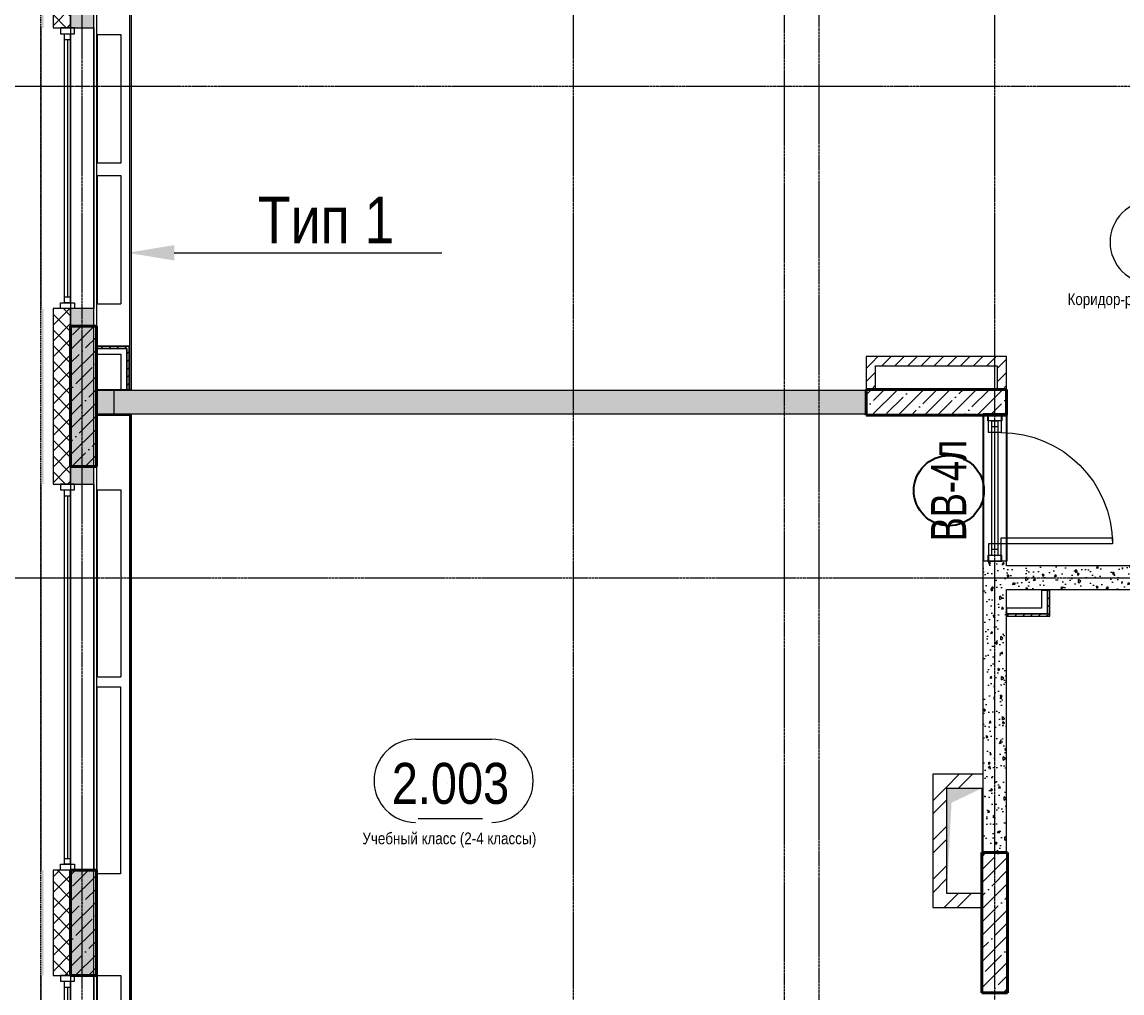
# Model space of a CAD drawing. Header units: millimetres. Extents: x -65509 to 912790, y 446 to 713294.
# Drawn here: x 141680 to 151083, y 145025 to 153325 of the extents above; entities that cross this region are included whole.
import ezdxf
from ezdxf import colors
from ezdxf.entities.mleader import LeaderData, LeaderLine
from ezdxf.enums import TextEntityAlignment as Align
from ezdxf.math import Vec2, Vec3

# ---------------------------------------------------------------- set-up
doc = ezdxf.new("R2010")
doc.units = ezdxf.units.MM
for name, pattern in [('CENTER2', [28.575, 19.05, -3.175, 3.175, -3.175]), ('DASHED', [19.05, 12.7, -6.35]), ('HIDDEN2', [4.7625, 3.175, -1.5875])]:
    doc.linetypes.add(name, pattern=pattern)
doc.layers.get('Defpoints').update_dxf_attribs({"color": 250})
for name, color, linetype, lineweight in [('A-Wall_Материал_Газоблок_Контур', 250, 'Continuous', 0), ('АР_Area', 250, 'Continuous', 5), ('АР_Витраж', 250, 'Continuous', 13), ('АР_Витраж марка', 250, 'Continuous', 9), ('АР_Двери_витраж', 250, 'Continuous', 9), ('АР_Колонны', 250, 'Continuous', 30), ('АР_Окна', 250, 'Continuous', 5), ('АР_Стены ГКЛ', 250, 'Continuous', 15), ('АР_Стены ЖБ', 250, 'Continuous', 35), ('АР_Стены кирпич', 250, 'Continuous', 20), ('АР_Стены ПЕНОблок', 250, 'Continuous', 20), ('АР_Утеплитель', 250, 'Continuous', 0), ('АР_Штриховка', 250, 'Continuous', 0), ('КМ_Фахверки', 250, 'Continuous', 25), ('ОВ_Отопление', 250, 'Continuous', 5), ('ОВ_Шахты', 250, 'Continuous', 5), ('Размеры зашивки ГКЛ', 250, 'Continuous', 0), ('РД_Оси_100', 250, 'Continuous', 0), ('РД_проем_инж перемыч_фахверк', 250, 'Continuous', 18)]:
    doc.layers.add(name, color=color, linetype=linetype, lineweight=lineweight)
doc.layers.add('АР_Делит', color=250, linetype='Continuous', lineweight=0, plot=False)
doc.layers.add('РД_Проем', color=250, linetype='Continuous', lineweight=0, plot=False)
doc.layers.add('АР_Отопительные приборы', color=1, linetype='HIDDEN2', lineweight=0, true_color=0xff0000)
doc.layers.add('Зашивка радиаторов тип 1 (фанера и МДФ)', color=7, linetype='Continuous', lineweight=0, true_color=0x000085)
doc.layers.add('РД_Витраж_вн', color=250, linetype='Continuous')
doc.styles.add('Arial_09', font='ARIALN.TTF', dxfattribs={"width": 0.9})
doc.styles.add('style1', font='ARIALN.TTF')
pattern_1 = [(45, (142195.16, 127275.07), (-112.2532, 112.2532), []), (45, (142307.41, 127275.07), (-112.2532, 112.2532), [198.4375, -39.6875, 0, -39.6875])]
pattern_2 = [(45, (142195.16, 127275.07), (-112.2532, 112.2532), []), (45, (142307.41, 127275.07), (-112.2532, 112.2532), [198.4375, -39.6875, 0, -39.6875])]
pattern_3 = [(45, (142195.16, 127275.07), (-56.1266, 56.1266), [])]
pattern_4 = [(45, (142195.157, 127275.073), (-33.67596, 33.67596), [])]

# ---------------------------------------------------------------- blocks, each defined once
blk = doc.blocks.new('СОШ_2200_АР_ОСИ_М100_28.05.24')
at = {"layer": 'АР_Делит', "color": 5, "linetype": 'DASHED'}
blk.add_lwpolyline([(114955, 135155), (114955, -355), (93595.036, -355), (93595.036, 13855), (94145, 13855), (94145, 68320), (66055, 68320), (66055, 13857.73), (83455, 13857.73), (83455, -355), (45245, -355), (45245, 13145), (44695, 13145), (44695, 26755), (45245, 26755), (45245, 68320), (20455, 68320), (20455, 26755), (27955, 26755), (27955, 13145), (-355, 13145), (-355, 100855), (37145, 100855), (37145, 129155)], dxfattribs=at)
at = {"layer": 'РД_Оси_100', "linetype": 'CENTER2'}
for p, q in [((0, -6155), (0, 139938.679)), ((4200, -6155), (4200, 139938.679)), ((-5954.958, 21300), (29555, 21300))]:
    blk.add_line(p, q, dxfattribs=at)
for points in [[(5849.555, 139938.679), (6000, 139538.679), (6000, -6194.559)], [(6300, -6195.83), (6300, 139538.679), (6450, 139938.679)], [(7800, -6155), (7800, 139938.679)], [(29555, 25500), (-5954.958, 25500)]]:
    blk.add_lwpolyline(points, dxfattribs=at)
blk = doc.blocks.new('otv')
at = {"linetype": 'Continuous'}
blk.add_lwpolyline([(0, -1), (0, 0), (1, 0), (1, -1)], close=True, dxfattribs=at)
blk.add_solid([(0, -1), (0, 0), (0.135, -0.137), (1, 0)], dxfattribs=at)
blk = doc.blocks.new('otv_в_стене')
at = {"linetype": 'Continuous'}
blk.add_lwpolyline([(0, -1), (0, 0), (1, 0), (1, -1)], close=True, dxfattribs=at)
blk.add_solid([(0, -1), (0, 0), (0.5, -0.5), (1, 0)], dxfattribs=at)
blk = doc.blocks.new('MOK-МаркаПом_овал_ареал')
for p, q in [((-2.986, 3.764), (3.522, 3.764)), ((-2.75, -3), (2.75, -3))]:
    blk.add_line(p, q)
for centre, radius, start, end in [((-2.986, 0.215), 3.55, 90, 270), ((3.522, 0.215), 3.55, 270, 90), ((-7.411, 0), 7.161, 0, 0.00095)]:
    blk.add_arc(centre, radius, start, end)
at = {"color": 0, "style": 'style1'}
blk.add_attdef('АР-ПОМЕЩЕНИЕ:НОМЕР', text='', height=3, dxfattribs=at).set_placement((0.261, 0), align=Align.MIDDLE)
blk = doc.blocks.new('МаркаВитража1')
at = {"layer": 'Defpoints'}
blk.add_circle((0, 0), 3, dxfattribs=at)
at = {"color": 0, "linetype": 'ByBlock', "lineweight": -2, "style": 'Arial_09', "width": 0.9}
blk.add_attdef('АР-ОКНО:НАИМЕНОВАНИЕ', text='', height=3, dxfattribs=at).set_placement((0, 0), align=Align.MIDDLE)

msp = doc.modelspace()

# ---------------------------------------------------------------- hatches: boundary and pattern name
at = {"layer": 'АР_Стены ГКЛ', "linetype": 'Continuous', "lineweight": 0}
h = msp.add_hatch(dxfattribs=at)
h.set_pattern_fill('ANSI31', color=256, scale=15, style=0)
h.set_pattern_definition([(45, (142195.157, 127275.073), (-33.67596, 33.67596), [])])
h.paths.add_polyline_path([(142315.157, 150555.073), (142315.157, 150535.073), (142575.157, 150535.073), (142595.157, 150555.073)], flags=0)
h = msp.add_hatch(dxfattribs=at)
h.set_pattern_fill('ANSI31', color=256, scale=15, angle=-360, style=0)
h.set_pattern_definition([(45, (142195.157, 127275.073), (-33.67596, 33.67596), [])])
h.paths.add_polyline_path([(142595.157, 150555.073), (142575.157, 150535.073), (142575.157, 150185.073), (142595.157, 150185.073)], flags=0)
h = msp.add_hatch(dxfattribs=at)
h.set_pattern_fill('ANSI31', color=256, scale=15, angle=-360, style=0)
h.set_pattern_definition(pattern_4)
h.paths.add_polyline_path([(150465.157, 148465.073), (150445.157, 148465.073), (150445.157, 148265.073), (150465.157, 148245.073)], flags=0)
h = msp.add_hatch(dxfattribs=at)
h.set_pattern_fill('ANSI31', color=256, scale=15, style=0)
h.set_pattern_definition(pattern_4)
h.paths.add_polyline_path([(150465.157, 148245.073), (150445.157, 148265.073), (150095.157, 148265.073), (150095.157, 148245.073)], flags=0)
at = {"layer": 'АР_Штриховка', "linetype": 'Continuous', "lineweight": 0}
h = msp.add_hatch(dxfattribs=at)
h.set_pattern_fill('_U', color=256, style=0, pattern_type=0)
h.set_pattern_definition([(360, (142195.1574, 127275.0729), (-8e-17, 1), [])])
h.paths.add_polyline_path([(141840.157, 143075.073), (141865.157, 143075.073), (141865.157, 143975.073), (141840.157, 143975.073)], flags=0)
h.paths.add_polyline_path([(141840.157, 145175.073), (141865.157, 145175.073), (141865.157, 146075.073), (141840.157, 146075.073)], flags=0)
h.paths.add_polyline_path([(141840.157, 149375.073), (141865.157, 149375.073), (141865.157, 150875.073), (141840.157, 150875.073)], flags=0)
h.paths.add_polyline_path([(141840.157, 153275.073), (141865.157, 153275.073), (141865.157, 154775.073), (141840.157, 154775.073)], flags=0)
h.paths.add_polyline_path([(141840.157, 155975.073), (141865.157, 155975.073), (141865.157, 156875.073), (141840.157, 156875.073)], flags=0)
h.paths.add_polyline_path([(141840.157, 158075.073), (141865.157, 158075.073), (141865.157, 158975.073), (141840.157, 158975.073)], flags=0)
h.paths.add_polyline_path([(141840.157, 162275.073), (141865.157, 162275.073), (141865.157, 164075.073), (141840.157, 164075.073)], flags=0)
h.paths.add_polyline_path([(141840.157, 165275.073), (141865.157, 165275.073), (141865.157, 166175.073), (141840.157, 166175.073)], flags=0)
h.paths.add_polyline_path([(141840.157, 167375.073), (141865.157, 167375.073), (141865.157, 168275.073), (141840.157, 168275.073)], flags=0)
h.paths.add_polyline_path([(141840.157, 171575.073), (141865.157, 171575.073), (141865.157, 173375.073), (141840.157, 173375.073)], flags=0)
h.paths.add_polyline_path([(141840.157, 174575.073), (141865.157, 174575.073), (141865.157, 175475.073), (141840.157, 175475.073)], flags=0)
h.paths.add_polyline_path([(141840.157, 176675.073), (141865.157, 176675.073), (141865.157, 177575.073), (141840.157, 177575.073)], flags=0)
h.paths.add_polyline_path([(141840.157, 180875.073), (141865.157, 180875.073), (141865.157, 182675.073), (141840.157, 182675.073)], flags=0)
h.paths.add_polyline_path([(141840.157, 183875.073), (141865.157, 183875.073), (141865.157, 184775.073), (141840.157, 184775.073)], flags=0)
h.paths.add_polyline_path([(141840.157, 185975.073), (141865.157, 185975.073), (141865.157, 186875.073), (141840.157, 186875.073)], flags=0)
h.paths.add_polyline_path([(141840.157, 190175.073), (141865.157, 190175.073), (141865.157, 191875.073), (141840.157, 191875.073)], flags=0)
h.paths.add_polyline_path([(141840.157, 194275.073), (141865.157, 194275.073), (141865.157, 195175.073), (141840.157, 195175.073)], flags=0)
h.paths.add_polyline_path([(141840.157, 196675.073), (141865.157, 196675.073), (141865.157, 197875.073), (141840.157, 197875.073)], flags=0)
h.paths.add_polyline_path([(141840.157, 200275.073), (141865.157, 200275.073), (141865.157, 201175.073), (141840.157, 201175.073)], flags=0)
h.paths.add_polyline_path([(141840.157, 202675.073), (141865.157, 202675.073), (141865.157, 203875.073), (141840.157, 203875.073)], flags=0)
h.paths.add_polyline_path([(141840.157, 206275.073), (141865.157, 206275.073), (141865.157, 207175.073), (141840.157, 207175.073)], flags=0)
h.paths.add_polyline_path([(141840.157, 208675.073), (141865.157, 208675.073), (141865.157, 210175.073), (141840.157, 210175.073)], flags=0)
h.paths.add_polyline_path([(141840.157, 212575.073), (141865.157, 212575.073), (141865.157, 213475.073), (141840.157, 213475.073)], flags=0)
h.paths.add_polyline_path([(141840.157, 214975.073), (141865.157, 214975.073), (141865.157, 216375.073), (141840.157, 216375.073)], flags=0)
h.paths.add_polyline_path([(141840.157, 217575.073), (141865.157, 217575.073), (141865.157, 218075.073), (141840.157, 218075.073)], flags=0)
h = msp.add_hatch(dxfattribs=at)
h.set_pattern_fill('ANSI37', color=256, scale=30, style=0)
h.set_pattern_definition([(45, (142195.16, 127275.07), (-67.35192, 67.35192), []), (135, (142195.16, 127275.07), (-67.35192, -67.35192), [])])
h.paths.add_polyline_path([(141945.157, 143075.073), (142095.157, 143075.073), (142095.157, 143975.073), (141945.157, 143975.073)], flags=0)
h.paths.add_polyline_path([(141945.157, 145175.073), (142095.157, 145175.073), (142095.157, 146075.073), (141945.157, 146075.073)], flags=0)
h.paths.add_polyline_path([(141945.157, 149375.073), (142095.157, 149375.073), (142095.157, 150875.073), (141945.157, 150875.073)], flags=0)
h.paths.add_polyline_path([(141945.157, 153275.073), (142095.157, 153275.073), (142095.157, 154775.073), (141945.157, 154775.073)], flags=0)
h.paths.add_polyline_path([(141945.157, 155975.073), (142095.157, 155975.073), (142095.157, 156875.073), (141945.157, 156875.073)], flags=0)
h.paths.add_polyline_path([(141945.157, 158075.073), (142095.157, 158075.073), (142095.157, 158975.073), (141945.157, 158975.073)], flags=0)
h.paths.add_polyline_path([(141945.157, 162275.073), (142095.157, 162275.073), (142095.157, 164075.073), (141945.157, 164075.073)], flags=0)
h.paths.add_polyline_path([(141945.157, 165275.073), (142095.157, 165275.073), (142095.157, 166175.073), (141945.157, 166175.073)], flags=0)
h.paths.add_polyline_path([(141945.157, 167375.073), (142095.157, 167375.073), (142095.157, 168275.073), (141945.157, 168275.073)], flags=0)
h.paths.add_polyline_path([(141945.157, 171575.073), (142095.157, 171575.073), (142095.157, 173375.073), (141945.157, 173375.073)], flags=0)
h.paths.add_polyline_path([(141945.157, 174575.073), (142095.157, 174575.073), (142095.157, 175475.073), (141945.157, 175475.073)], flags=0)
h.paths.add_polyline_path([(141945.157, 176675.073), (142095.157, 176675.073), (142095.157, 177575.073), (141945.157, 177575.073)], flags=0)
h.paths.add_polyline_path([(141945.157, 180875.073), (142095.157, 180875.073), (142095.157, 182675.073), (141945.157, 182675.073)], flags=0)
h.paths.add_polyline_path([(141945.157, 183875.073), (142095.157, 183875.073), (142095.157, 184775.073), (141945.157, 184775.073)], flags=0)
h.paths.add_polyline_path([(141945.157, 185975.073), (142095.157, 185975.073), (142095.157, 186875.073), (141945.157, 186875.073)], flags=0)
h.paths.add_polyline_path([(141945.157, 190175.073), (142095.157, 190175.073), (142095.157, 191875.073), (141945.157, 191875.073)], flags=0)
h.paths.add_polyline_path([(141945.157, 194275.073), (142095.157, 194275.073), (142095.157, 195175.073), (141945.157, 195175.073)], flags=0)
h.paths.add_polyline_path([(141945.157, 196675.073), (142095.157, 196675.073), (142095.157, 197875.073), (141945.157, 197875.073)], flags=0)
h.paths.add_polyline_path([(141945.157, 200275.073), (142095.157, 200275.073), (142095.157, 201175.073), (141945.157, 201175.073)], flags=0)
h.paths.add_polyline_path([(141945.157, 202675.073), (142095.157, 202675.073), (142095.157, 203875.073), (141945.157, 203875.073)], flags=0)
h.paths.add_polyline_path([(141945.157, 206275.073), (142095.157, 206275.073), (142095.157, 207175.073), (141945.157, 207175.073)], flags=0)
h.paths.add_polyline_path([(141945.157, 208675.073), (142095.157, 208675.073), (142095.157, 210175.073), (141945.157, 210175.073)], flags=0)
h.paths.add_polyline_path([(141945.157, 212575.073), (142095.157, 212575.073), (142095.157, 213475.073), (141945.157, 213475.073)], flags=0)
h.paths.add_polyline_path([(141945.157, 214975.073), (142095.157, 214975.073), (142095.157, 216375.073), (141945.157, 216375.073)], flags=0)
h.paths.add_polyline_path([(141945.157, 217575.073), (142095.157, 217575.073), (142095.157, 218075.073), (141945.157, 218075.073)], flags=0)
h = msp.add_hatch(dxfattribs=at)
h.set_pattern_fill('AR-CONC', color=256, style=0)
h.set_pattern_definition([(50, (142195.16, 127275.07), (182.18467, -15.93909), [19.05, -209.55]), (355, (142195.16, 127275.07), (-35.24342, 191.05685), [15.24, -167.6406]), (100.45144, (142210.34, 127273.74), (146.94125, 175.11775), [16.19, -178.09024]), (46.1842, (142195.16, 127325.87), (271.07904, -42.04233), [28.575, -314.325]), (96.63556, (142217.75, 127322.37), (237.4041, 247.4261), [24.285, -267.1356]), (351.18415, (142195.16, 127325.87), (237.4041, 247.4261), [22.86, -251.4597]), (21, (142220.56, 127313.17), (151.6144, -102.2652), [19.05, -209.55]), (326, (142220.56, 127313.17), (61.80203, 184.18797), [15.24, -167.64]), (71.45144, (142233.2, 127304.65), (213.41642, 81.92277), [16.19, -178.08994]), (37.5, (142195.16, 127275.07), (3.088603, 84.55504), [0, -165.608, 0, -170.18, 0, -168.275]), (7.5, (142195.16, 127275.07), (66.81966, 100.180575), [0, -97.028, 0, -161.798, 0, -64.135]), (327.5, (142138.515, 127275.07), (135.590595, -5.728744), [0, -63.5, 0, -198.12, 0, -262.89]), (317.5, (142113.12, 127275.07), (148.12918, 25.42649), [0, -82.55, 0, -131.572, 0, -186.69])])
h.paths.add_polyline_path([(142095.157, 143075.073), (142295.157, 143075.073), (142295.157, 143975.073), (142095.157, 143975.073)], flags=0)
h.paths.add_polyline_path([(142095.157, 145175.073), (142295.157, 145175.073), (142295.157, 146075.073), (142095.157, 146075.073)], flags=0)
h.paths.add_polyline_path([(142095.157, 149375.073), (142295.157, 149375.073), (142295.157, 150875.073), (142095.157, 150875.073)], flags=0)
h.paths.add_polyline_path([(142095.157, 153275.073), (142295.157, 153275.073), (142295.157, 154775.073), (142095.157, 154775.073)], flags=0)
h.paths.add_polyline_path([(142095.157, 155975.073), (142295.157, 155975.073), (142295.157, 156875.073), (142095.157, 156875.073)], flags=0)
h.paths.add_polyline_path([(142095.157, 158075.073), (142295.157, 158075.073), (142295.157, 158975.073), (142095.157, 158975.073)], flags=0)
h.paths.add_polyline_path([(142095.157, 162275.073), (142295.157, 162275.073), (142295.157, 164075.073), (142095.157, 164075.073)], flags=0)
h.paths.add_polyline_path([(142095.157, 165275.073), (142295.157, 165275.073), (142295.157, 166175.073), (142095.157, 166175.073)], flags=0)
h.paths.add_polyline_path([(142095.157, 167375.073), (142295.157, 167375.073), (142295.157, 168275.073), (142095.157, 168275.073)], flags=0)
h.paths.add_polyline_path([(142095.157, 171575.073), (142295.157, 171575.073), (142295.157, 173375.073), (142095.157, 173375.073)], flags=0)
h.paths.add_polyline_path([(142095.157, 174575.073), (142295.157, 174575.073), (142295.157, 175475.073), (142095.157, 175475.073)], flags=0)
h.paths.add_polyline_path([(142095.157, 176675.073), (142295.157, 176675.073), (142295.157, 177575.073), (142095.157, 177575.073)], flags=0)
h.paths.add_polyline_path([(142095.157, 180875.073), (142295.157, 180875.073), (142295.157, 182675.073), (142095.157, 182675.073)], flags=0)
h.paths.add_polyline_path([(142095.157, 183875.073), (142295.157, 183875.073), (142295.157, 184775.073), (142095.157, 184775.073)], flags=0)
h.paths.add_polyline_path([(142095.157, 185975.073), (142295.157, 185975.073), (142295.157, 186875.073), (142095.157, 186875.073)], flags=0)
h.paths.add_polyline_path([(142095.157, 190175.073), (142295.157, 190175.073), (142295.157, 191875.073), (142095.157, 191875.073)], flags=0)
h.paths.add_polyline_path([(142095.157, 194275.073), (142295.157, 194275.073), (142295.157, 195175.073), (142095.157, 195175.073)], flags=0)
h.paths.add_polyline_path([(142095.157, 196675.073), (142295.157, 196675.073), (142295.157, 197875.073), (142095.157, 197875.073)], flags=0)
h.paths.add_polyline_path([(142095.157, 200275.073), (142295.157, 200275.073), (142295.157, 201175.073), (142095.157, 201175.073)], flags=0)
h.paths.add_polyline_path([(142095.157, 202675.073), (142295.157, 202675.073), (142295.157, 203875.073), (142095.157, 203875.073)], flags=0)
h.paths.add_polyline_path([(142095.157, 206275.073), (142295.157, 206275.073), (142295.157, 207175.073), (142095.157, 207175.073)], flags=0)
h.paths.add_polyline_path([(142095.157, 208675.073), (142295.157, 208675.073), (142295.157, 210175.073), (142095.157, 210175.073)], flags=0)
h.paths.add_polyline_path([(142095.157, 212575.073), (142295.157, 212575.073), (142295.157, 213475.073), (142095.157, 213475.073)], flags=0)
h.paths.add_polyline_path([(142095.157, 214975.073), (142295.157, 214975.073), (142295.157, 216375.073), (142095.157, 216375.073)], flags=0)
h.paths.add_polyline_path([(142095.157, 217575.073), (142295.157, 217575.073), (142295.157, 218075.073), (142095.157, 218075.073)], flags=0)
at = {"layer": 'АР_Штриховка', "linetype": 'Continuous', "lineweight": 5}
h = msp.add_hatch(dxfattribs=at)
h.set_pattern_fill('ANSI35', color=256, scale=25, style=0)
h.set_pattern_definition(pattern_1)
h.paths.add_polyline_path([(142095.157, 149525.073), (142315.157, 149525.073), (142315.157, 150725.073), (142095.157, 150725.073)], flags=0)
at = {"layer": 'АР_Штриховка', "linetype": 'Continuous', "lineweight": 0, "ltscale": 0.5}
h = msp.add_hatch(dxfattribs=at)
h.set_pattern_fill('ANSI31', color=256, scale=25, angle=-360, style=0)
h.set_pattern_definition(pattern_3)
h.paths.add_polyline_path([(148975.157, 150385.073), (148895.157, 150465.073), (148895.157, 150185.073), (148975.157, 150185.073)], flags=0)
h = msp.add_hatch(dxfattribs=at)
h.set_pattern_fill('ANSI31', color=256, scale=25, style=0)
h.set_pattern_definition(pattern_3)
h.paths.add_polyline_path([(150015.72, 150385.073), (150095.72, 150465.073), (148895.157, 150465.073), (148975.157, 150385.073)], flags=0)
h = msp.add_hatch(dxfattribs=at)
h.set_pattern_fill('ANSI31', color=256, scale=25, style=0)
h.set_pattern_definition([(45, (142195.16, 127275.07), (-56.1266, 56.1266), [])])
h.paths.add_polyline_path([(150015.72, 150185.073), (150095.72, 150185.073), (150095.72, 150465.073), (150015.72, 150385.073)], flags=0)
at = {"layer": 'АР_Штриховка', "linetype": 'Continuous', "lineweight": 0}
h = msp.add_hatch(dxfattribs=at)
h.set_pattern_fill('AR-CONC', color=256, angle=-315, style=0)
h.set_pattern_definition([(95, (142195.16, 127275.07), (140.09465, 117.5534), [19.05, -209.55]), (40, (142195.16, 127275.07), (-160.0185, 110.1767), [15.24, -167.6406]), (145.45144, (142206.83, 127284.87), (-19.9238, 227.7301), [16.19, -178.0902]), (91.1842, (142159.24, 127311), (221.4102, 161.9534), [28.575, -314.325]), (141.6356, (142177.7, 127324.5), (-7.0866, 342.8268), [24.285, -267.1356]), (36.1842, (142159.24, 127311), (-7.0866, 342.8268), [22.86, -251.4597]), (66, (142186.18, 127319.97), (179.52, 34.89515), [19.05, -209.55]), (11, (142186.18, 127319.97), (-86.54, 173.9412), [15.24, -167.64]), (116.45145, (142201.14, 127322.88), (92.98, 208.8363), [16.19, -178.09]), (82.5, (142195.16, 127275.07), (-57.60547, 61.97341), [0, -165.608, 0, -170.18, 0, -168.275]), (52.5, (142195.16, 127275.07), (-23.58973, 118.087), [0, -97.028, 0, -161.798, 0, -64.135]), (12.5, (142155.105, 127235.02), (99.92786, 91.8262), [0, -63.5, 0, -198.12, 0, -262.89]), (2.5, (142137.14, 127217.06), (86.7639, 122.7224), [0, -82.55, 0, -131.572, 0, -186.69])])
h.paths.add_polyline_path([(142315.157, 150175.073), (142315.157, 149975.073), (148895.157, 149975.073), (148895.157, 150175.073)], flags=0)
at = {"layer": 'АР_Штриховка', "linetype": 'Continuous', "lineweight": 5}
h = msp.add_hatch(dxfattribs=at)
h.set_pattern_fill('ANSI35', color=256, scale=25, style=0)
h.set_pattern_definition(pattern_2)
h.paths.add_polyline_path([(150095.157, 149965.073), (150095.157, 150185.073), (148895.157, 150185.073), (148895.157, 149965.073)], flags=0)
at = {"layer": 'АР_Штриховка', "linetype": 'Continuous', "lineweight": 0}
h = msp.add_hatch(dxfattribs=at)
h.set_pattern_fill('AR-CONC', color=256, angle=45, style=0)
h.set_pattern_definition([(95, (142195.16, 127275.07), (140.09465, 117.5534), [19.05, -209.55]), (40, (142195.16, 127275.07), (-160.0185, 110.1767), [15.24, -167.6406]), (145.45144, (142206.83, 127284.87), (-19.9238, 227.7301), [16.19, -178.0902]), (91.1842, (142159.24, 127311), (221.4102, 161.9534), [28.575, -314.325]), (141.6356, (142177.7, 127324.5), (-7.0866, 342.8268), [24.285, -267.1356]), (36.1842, (142159.24, 127311), (-7.0866, 342.8268), [22.86, -251.4597]), (66, (142186.18, 127319.97), (179.52, 34.89515), [19.05, -209.55]), (11, (142186.18, 127319.97), (-86.5399, 173.9412), [15.24, -167.64]), (116.45145, (142201.14, 127322.88), (92.98, 208.8363), [16.19, -178.09]), (82.5, (142195.16, 127275.07), (-57.60547, 61.97341), [0, -165.608, 0, -170.18, 0, -168.275]), (52.5, (142195.16, 127275.07), (-23.58973, 118.087), [0, -97.028, 0, -161.798, 0, -64.135]), (12.5, (142155.105, 127235.02), (99.92786, 91.8262), [0, -63.5, 0, -198.12, 0, -262.89]), (2.5, (142137.14, 127217.06), (86.7639, 122.7224), [0, -82.55, 0, -131.572, 0, -186.69])])
h.paths.add_polyline_path([(149895.157, 146225.073), (150095.157, 146225.073), (150095.157, 148475.073), (150045.157, 148538.406), (149895.157, 148465.073)], flags=0)
h.paths.add_polyline_path([(149895.157, 148465.073), (150045.157, 148538.406), (150095.157, 148675.073), (150095.157, 148715.073), (149895.157, 148715.073)], flags=0)
h.paths.add_polyline_path([(149895.157, 149965.073), (150095.157, 149965.073), (150095.157, 149975.073), (149895.157, 149975.073)], flags=0)
h = msp.add_hatch(dxfattribs=at)
h.set_pattern_fill('AR-CONC', color=256, angle=-315, style=0)
h.set_pattern_definition([(95, (142195.16, 127275.07), (140.09465, 117.5534), [19.05, -209.55]), (40, (142195.16, 127275.07), (-160.0185, 110.1767), [15.24, -167.6406]), (145.45144, (142206.83, 127284.87), (-19.9238, 227.7301), [16.19, -178.0902]), (91.1842, (142159.24, 127311), (221.4102, 161.9534), [28.575, -314.325]), (141.6356, (142177.7, 127324.5), (-7.0866, 342.8268), [24.285, -267.1356]), (36.1842, (142159.24, 127311), (-7.0866, 342.8268), [22.86, -251.4597]), (66, (142186.18, 127319.97), (179.52, 34.89515), [19.05, -209.55]), (11, (142186.18, 127319.97), (-86.54, 173.9412), [15.24, -167.64]), (116.45145, (142201.14, 127322.88), (92.98, 208.8363), [16.19, -178.09]), (82.5, (142195.16, 127275.07), (-57.60547, 61.97341), [0, -165.608, 0, -170.18, 0, -168.275]), (52.5, (142195.16, 127275.07), (-23.58973, 118.087), [0, -97.028, 0, -161.798, 0, -64.135]), (12.5, (142155.105, 127235.02), (99.92786, 91.8262), [0, -63.5, 0, -198.12, 0, -262.89]), (2.5, (142137.14, 127217.06), (86.7639, 122.7224), [0, -82.55, 0, -131.572, 0, -186.69])])
h.paths.add_polyline_path([(150095.157, 148675.073), (150045.157, 148538.406), (150095.157, 148475.073), (151495.157, 148475.073), (151495.157, 148675.073)], flags=0)
h = msp.add_hatch(dxfattribs=at)
h.set_pattern_fill('ANSI32', color=256, scale=25, style=0)
h.set_pattern_definition([(45, (142195.16, 127275.07), (-168.3798, 168.3798), []), (45, (142307.4, 127275.07), (-168.3798, 168.3798), [])])
h.paths.add_polyline_path([(149465.157, 145755.073), (149585.157, 145875.073), (149585.157, 146775.073), (149465.157, 146895.073)], flags=0)
h = msp.add_hatch(dxfattribs=at)
h.set_pattern_fill('ANSI32', color=256, scale=25, angle=-360, style=0)
h.set_pattern_definition([(45, (142195.16, 127275.07), (-168.3798, 168.3798), []), (45, (142307.4, 127275.07), (-168.3798, 168.3798), [])])
h.paths.add_polyline_path([(149465.157, 146895.073), (149585.157, 146775.073), (149895.162, 146775.073), (149895.162, 146895.073)], flags=0)
at = {"layer": 'АР_Штриховка', "linetype": 'Continuous', "lineweight": 5}
h = msp.add_hatch(dxfattribs=at)
h.set_pattern_fill('ANSI35', color=256, scale=25, style=0)
h.set_pattern_definition(pattern_2)
h.paths.add_polyline_path([(150105.157, 146225.073), (149885.157, 146225.073), (149885.157, 145025.073), (150105.157, 145025.073)], flags=0)
h = msp.add_hatch(dxfattribs=at)
h.set_pattern_fill('ANSI35', color=256, scale=25, style=0)
h.set_pattern_definition(pattern_1)
h.paths.add_polyline_path([(142095.157, 145175.073), (142315.157, 145175.073), (142315.157, 146075.073), (142095.157, 146075.073)], flags=0)
at = {"layer": 'АР_Штриховка', "linetype": 'Continuous', "lineweight": 0}
h = msp.add_hatch(dxfattribs=at)
h.set_pattern_fill('ANSI32', color=256, scale=25, angle=-360, style=0)
h.set_pattern_definition([(45, (142195.16, 127275.07), (-168.3798, 168.3798), []), (45, (142307.4, 127275.07), (-168.3798, 168.3798), [])])
h.paths.add_polyline_path([(149885.157, 145755.073), (149885.157, 145875.073), (149585.157, 145875.073), (149465.157, 145755.073)], flags=0)

# ---------------------------------------------------------------- linework, layer by layer
at = {"layer": 'A-Wall_Материал_Газоблок_Контур', "linetype": 'Continuous', "lineweight": 0}
for p, q in [((141840.157, 153275.073), (141840.157, 150875.073)), ((142295.157, 150875.073), (142295.157, 153275.073)), ((141840.157, 149375.073), (141840.157, 146075.073)), ((142295.157, 146075.073), (142295.157, 149375.073)), ((141840.157, 145175.073), (141840.157, 143975.073)), ((142295.157, 143975.073), (142295.157, 145175.073))]:
    msp.add_line(p, q, dxfattribs=at)
at = {"layer": 'АР_Витраж', "linetype": 'Continuous', "lineweight": 5}
for p, q in [((149895.157, 148715.073), (149895.157, 149965.073)), ((150095.157, 148715.073), (150095.157, 149965.073))]:
    msp.add_line(p, q, dxfattribs=at)
at = {"layer": 'АР_Витраж', "linetype": 'Continuous', "lineweight": 13}
for p, q in [((150020.157, 149865.073), (149970.157, 149865.073)), ((149995.157, 148815.073), (149995.157, 149865.073)), ((150020.157, 148815.073), (149970.157, 148815.073))]:
    msp.add_line(p, q, dxfattribs=at)
for points in [[(149935.157, 149915.073), (149935.157, 149965.073), (150055.157, 149965.073), (150055.157, 149915.073)], [(150020.157, 148765.073), (149970.157, 148765.073), (149970.157, 149915.073), (150020.157, 149915.073)], [(149935.157, 148765.073), (149935.157, 148715.073), (150055.157, 148715.073), (150055.157, 148765.073)]]:
    msp.add_lwpolyline(points, close=True, dxfattribs=at)
at = {"layer": 'АР_Двери_витраж', "linetype": 'Continuous', "lineweight": 9}
for points in [[(149940.157, 149815.073), (149940.157, 149965.073), (150050.157, 149965.073), (150050.157, 149815.073)], [(149940.157, 148865.073), (149940.157, 148715.073), (150050.157, 148715.073), (150050.157, 148865.073)], [(150050.157, 148865.073), (150050.157, 148915.073), (151000.157, 148915.073), (151000.157, 148865.073)]]:
    msp.add_lwpolyline(points, close=True, dxfattribs=at)
at = {"layer": 'АР_Двери_витраж', "linetype": 'Continuous', "lineweight": 9, "extrusion": (0, 0, -1)}
msp.add_arc((-150050.157, 148865.073), 950, 90, 180, dxfattribs=at)
at = {"layer": 'АР_Колонны', "linetype": 'HIDDEN2', "lineweight": 25}
for p, q in [((142095.157, 150725.073), (142315.157, 150725.073)), ((142095.157, 149525.073), (142095.157, 150725.073)), ((142315.157, 150725.073), (142315.157, 149525.073)), ((148895.157, 150185.073), (150095.157, 150185.073)), ((148895.157, 149965.073), (148895.157, 150185.073)), ((150095.157, 150185.073), (150095.157, 149965.073)), ((150095.157, 149965.073), (148895.157, 149965.073)), ((142315.157, 149525.073), (142095.157, 149525.073)), ((149885.157, 146225.073), (150105.157, 146225.073)), ((149885.157, 145025.073), (149885.157, 146225.073)), ((150105.157, 146225.073), (150105.157, 145025.073)), ((142095.157, 146075.073), (142315.157, 146075.073)), ((142095.157, 145175.073), (142095.157, 146075.073)), ((142315.157, 146075.073), (142315.157, 145175.073)), ((142315.157, 145175.073), (142095.157, 145175.073)), ((150105.157, 145025.073), (149885.157, 145025.073))]:
    msp.add_line(p, q, dxfattribs=at)
at = {"layer": 'АР_Колонны', "linetype": 'Continuous', "lineweight": 35}
for p, q in [((142095.157, 150725.073), (142315.157, 150725.073)), ((142095.157, 149525.073), (142095.157, 150725.073)), ((142315.157, 149525.073), (142315.157, 150725.073)), ((148895.157, 149965.073), (148895.157, 150185.073)), ((148895.157, 150185.073), (150095.157, 150185.073)), ((150095.157, 149965.073), (150095.157, 150185.073)), ((148895.157, 149965.073), (150095.157, 149965.073)), ((142095.157, 149525.073), (142315.157, 149525.073)), ((149885.157, 145025.073), (149885.157, 146225.073)), ((149885.157, 146225.073), (150105.157, 146225.073)), ((150105.157, 145025.073), (150105.157, 146225.073)), ((142095.157, 146075.073), (142315.157, 146075.073)), ((142095.157, 145175.073), (142095.157, 146075.073)), ((142315.157, 145175.073), (142315.157, 146075.073)), ((142095.157, 145175.073), (142315.157, 145175.073)), ((149885.157, 145025.073), (150105.157, 145025.073))]:
    msp.add_line(p, q, dxfattribs=at)
at = {"layer": 'АР_Окна', "linetype": 'Continuous', "lineweight": 5}
for p, q in [((141840.157, 153275.073), (141840.157, 150875.073)), ((142295.157, 153275.073), (142295.157, 150875.073)), ((142042.657, 153175.073), (142092.657, 153175.073)), ((142067.657, 153175.073), (142067.657, 150975.073)), ((142042.657, 150975.073), (142092.657, 150975.073)), ((141840.157, 149375.073), (141840.157, 146075.073)), ((142295.157, 149375.073), (142295.157, 146075.073)), ((142042.657, 149275.073), (142092.657, 149275.073)), ((142067.657, 149275.073), (142067.657, 146175.073)), ((142042.657, 146175.073), (142092.657, 146175.073)), ((141840.157, 145175.073), (141840.157, 143975.073)), ((142295.157, 145175.073), (142295.157, 143975.073)), ((142042.657, 145075.073), (142092.657, 145075.073)), ((142067.657, 145075.073), (142067.657, 144075.073))]:
    msp.add_line(p, q, dxfattribs=at)
for points in [[(142127.657, 153225.073), (142127.657, 153275.073), (142007.657, 153275.073), (142007.657, 153225.073)], [(142042.657, 153225.073), (142092.657, 153225.073), (142092.657, 150925.073), (142042.657, 150925.073)], [(142127.657, 150925.073), (142127.657, 150875.073), (142007.657, 150875.073), (142007.657, 150925.073)], [(142127.657, 149325.073), (142127.657, 149375.073), (142007.657, 149375.073), (142007.657, 149325.073)], [(142042.657, 149325.073), (142092.657, 149325.073), (142092.657, 146125.073), (142042.657, 146125.073)], [(142127.657, 146125.073), (142127.657, 146075.073), (142007.657, 146075.073), (142007.657, 146125.073)], [(142127.657, 145125.073), (142127.657, 145175.073), (142007.657, 145175.073), (142007.657, 145125.073)], [(142042.657, 145125.073), (142092.657, 145125.073), (142092.657, 144025.073), (142042.657, 144025.073)]]:
    msp.add_lwpolyline(points, close=True, dxfattribs=at)
at = {"layer": 'АР_Отопительные приборы'}
for points in [[(142325.157, 153217.02), (142525.157, 153217.02), (142525.157, 152117.02), (142325.157, 152117.02)], [(142325.157, 152014.276), (142525.157, 152014.276), (142525.157, 150914.276), (142325.157, 150914.276)], [(142325.157, 149325.073), (142525.157, 149325.073), (142525.157, 147725.073), (142325.157, 147725.073)], [(142322.714, 147643.352), (142522.714, 147643.352), (142522.714, 146043.352), (142322.714, 146043.352)], [(142325.157, 145175.073), (142525.157, 145175.073), (142525.157, 143975.073), (142325.157, 143975.073)]]:
    msp.add_lwpolyline(points, close=True, dxfattribs=at)
at = {"layer": 'АР_Стены ГКЛ', "linetype": 'Continuous', "lineweight": 5}
for p, q in [((142315.157, 150555.073), (142315.157, 150535.073)), ((142595.157, 150555.073), (142315.157, 150555.073)), ((142595.157, 150185.073), (142595.157, 150555.073)), ((142315.157, 150535.073), (142315.157, 150485.073)), ((142575.157, 150535.073), (142315.157, 150535.073)), ((142315.157, 150535.073), (142575.157, 150535.073)), ((142315.157, 150485.073), (142525.157, 150485.073)), ((142525.157, 150485.073), (142525.157, 150185.073)), ((142575.157, 150185.073), (142575.157, 150535.073)), ((142575.157, 150535.073), (142575.157, 150185.073)), ((142525.157, 150185.073), (142575.157, 150185.073)), ((142575.157, 150185.073), (142595.157, 150185.073)), ((150445.157, 148465.073), (150395.157, 148465.073)), ((150395.157, 148465.073), (150395.157, 148315.073)), ((150445.157, 148265.073), (150445.157, 148465.073)), ((150465.157, 148465.073), (150445.157, 148465.073)), ((150445.157, 148465.073), (150445.157, 148265.073)), ((150465.157, 148245.073), (150465.157, 148465.073)), ((150395.157, 148315.073), (150095.157, 148315.073)), ((150095.157, 148315.073), (150095.157, 148265.073)), ((150095.157, 148265.073), (150445.157, 148265.073)), ((150445.157, 148265.073), (150095.157, 148265.073)), ((150095.157, 148265.073), (150095.157, 148245.073)), ((150095.157, 148245.073), (150465.157, 148245.073))]:
    msp.add_line(p, q, dxfattribs=at)
at = {"layer": 'АР_Стены ЖБ', "linetype": 'Continuous', "lineweight": 40}
for p, q in [((142315.157, 150725.073), (142095.157, 150725.073)), ((142095.157, 150725.073), (142095.157, 149525.073)), ((142315.157, 149525.073), (142315.157, 150725.073)), ((150095.157, 150185.073), (148895.157, 150185.073)), ((148895.157, 150185.073), (148895.157, 149965.073)), ((150095.157, 149965.073), (150095.157, 150185.073)), ((148895.157, 149965.073), (150095.157, 149965.073)), ((142095.157, 149525.073), (142315.157, 149525.073)), ((150105.157, 146225.073), (149885.157, 146225.073)), ((149885.157, 146225.073), (149885.157, 145025.073)), ((150105.157, 145025.073), (150105.157, 146225.073)), ((142315.157, 146075.073), (142095.157, 146075.073)), ((142095.157, 146075.073), (142095.157, 145175.073)), ((142315.157, 145175.073), (142315.157, 146075.073)), ((142095.157, 145175.073), (142315.157, 145175.073)), ((149885.157, 145025.073), (150105.157, 145025.073))]:
    msp.add_line(p, q, dxfattribs=at)
at = {"layer": 'АР_Стены кирпич', "linetype": 'Continuous', "lineweight": 20}
for p, q in [((149465.157, 146895.073), (149465.157, 145755.073)), ((149895.162, 146895.073), (149465.157, 146895.073)), ((149895.162, 146775.073), (149895.162, 146895.073)), ((149585.157, 145875.073), (149585.157, 146775.073)), ((149585.157, 146775.073), (149895.162, 146775.073)), ((149885.157, 145875.073), (149585.157, 145875.073)), ((149885.157, 145755.073), (149885.157, 145875.073)), ((149465.157, 145755.073), (149885.157, 145755.073))]:
    msp.add_line(p, q, dxfattribs=at)
at = {"layer": 'АР_Стены ПЕНОблок', "linetype": 'Continuous', "lineweight": 20}
for p, q in [((142095.157, 154775.073), (142095.157, 153275.073)), ((142295.157, 153275.073), (142295.157, 154775.073)), ((142095.157, 153275.073), (142295.157, 153275.073)), ((142295.157, 150875.073), (142095.157, 150875.073)), ((142095.157, 150875.073), (142095.157, 149375.073)), ((142295.157, 149375.073), (142295.157, 150875.073)), ((148895.157, 150465.073), (148895.157, 150185.073)), ((150095.72, 150465.073), (148895.157, 150465.073)), ((150095.72, 150185.073), (150095.72, 150465.073)), ((148975.157, 150185.073), (148975.157, 150385.073)), ((148975.157, 150385.073), (150015.72, 150385.073)), ((150015.72, 150385.073), (150015.72, 150185.073)), ((142315.157, 150175.073), (142315.157, 149975.073)), ((148895.157, 150175.073), (142315.157, 150175.073)), ((148895.157, 150185.073), (148975.157, 150185.073)), ((148895.157, 149975.073), (148895.157, 150175.073)), ((150015.72, 150185.073), (150095.72, 150185.073)), ((142315.157, 149975.073), (148895.157, 149975.073)), ((150095.157, 149975.073), (149895.157, 149975.073)), ((149895.157, 149975.073), (149895.157, 149965.073)), ((149895.157, 149965.073), (150095.157, 149965.073)), ((150095.157, 149965.073), (150095.157, 149975.073)), ((142095.157, 149375.073), (142295.157, 149375.073)), ((150095.157, 148715.073), (149895.157, 148715.073)), ((149895.157, 146225.073), (149895.157, 148715.073)), ((150095.157, 148675.073), (150095.157, 148715.073)), ((151495.157, 148675.073), (150095.157, 148675.073)), ((150095.157, 148475.073), (151495.157, 148475.073)), ((150095.157, 146225.073), (150095.157, 148475.073)), ((149895.157, 146225.073), (150095.157, 146225.073)), ((142295.157, 146075.073), (142095.157, 146075.073)), ((142095.157, 146075.073), (142095.157, 145175.073)), ((142295.157, 145175.073), (142295.157, 146075.073)), ((142095.157, 145175.073), (142295.157, 145175.073))]:
    msp.add_line(p, q, dxfattribs=at)
at = {"layer": 'АР_Утеплитель', "linetype": 'Continuous', "lineweight": 0}
for p, q in [((141945.157, 154775.073), (141945.157, 153275.073)), ((142095.157, 153275.073), (142095.157, 154775.073)), ((141945.157, 153275.073), (142095.157, 153275.073)), ((142095.157, 150875.073), (141945.157, 150875.073)), ((141945.157, 150875.073), (141945.157, 149375.073)), ((142095.157, 149375.073), (142095.157, 150875.073)), ((141945.157, 149375.073), (142095.157, 149375.073)), ((142095.157, 146075.073), (141945.157, 146075.073)), ((141945.157, 146075.073), (141945.157, 145175.073)), ((142095.157, 145175.073), (142095.157, 146075.073)), ((141945.157, 145175.073), (142095.157, 145175.073))]:
    msp.add_line(p, q, dxfattribs=at)
at = {"layer": 'Зашивка радиаторов тип 1 (фанера и МДФ)', "linetype": 'Continuous', "lineweight": 0}
for p, q in [((142315.157, 153865.073), (142315.157, 150555.073)), ((142602.657, 150185.073), (142602.657, 153865.073)), ((142602.657, 150185.073), (142602.657, 153865.073)), ((142615.157, 150185.073), (142615.157, 153865.073)), ((142315.157, 150555.073), (142595.157, 150555.073)), ((142315.157, 150485.073), (142315.157, 150185.073)), ((142315.157, 150185.073), (142615.157, 150185.073)), ((142315.157, 149965.073), (142615.157, 149965.073)), ((142315.157, 149965.073), (142315.157, 140898.825)), ((142602.657, 140898.825), (142602.657, 149965.073)), ((142602.657, 149965.073), (142602.657, 140898.825)), ((142615.157, 140898.825), (142615.157, 149965.073))]:
    msp.add_line(p, q, dxfattribs=at)
at = {"layer": 'КМ_Фахверки', "lineweight": 5}
msp.add_lwpolyline([(212895.157, 195850.073), (236595.157, 195849.49), (236595.157, 127175.073), (256895.157, 127175.073), (256895.126, 262175.073), (215195.161, 262175.073), (215195.161, 256175.073), (179595.157, 256175.073), (179595.157, 227875.073), (142095.157, 227875.073), (142095.157, 140675.073), (169895.157, 140675.073), (169895.157, 153775.073), (162395.157, 153775.073), (162395.157, 195850.073), (187695.157, 195850.073), (187695.157, 127175.073), (225395.157, 127175.073), (225395.157, 140875.073), (207995.156, 140875.08), (207995.156, 195850.073), (212896.745, 195850.073)], dxfattribs=at)
at = {"layer": 'РД_Витраж_вн', "linetype": 'Continuous', "lineweight": -3}
for p, q in [((149895.157, 149965.073), (149895.157, 148715.073)), ((150095.157, 149965.073), (150095.157, 148715.073))]:
    msp.add_line(p, q, dxfattribs=at)
at = {"layer": 'РД_Проем', "linetype": 'Continuous', "lineweight": 0}
for p, q in [((149895.157, 149965.073), (149895.157, 148715.073)), ((150095.157, 149965.073), (150095.157, 148715.073))]:
    msp.add_line(p, q, dxfattribs=at)
at = {"layer": 'РД_проем_инж перемыч_фахверк', "linetype": 'Continuous', "lineweight": 18}
for p, q in [((149895.157, 149965.073), (149895.157, 148715.073)), ((150095.157, 149965.073), (150095.157, 148715.073))]:
    msp.add_line(p, q, dxfattribs=at)

# ---------------------------------------------------------------- block references
at = {"layer": 'АР_Area', "linetype": 'Continuous', "lineweight": 5}
ref = msp.add_blockref('MOK-МаркаПом_овал_ареал', (151634.48, 151421.881), dxfattribs=dict(at, xscale=100, yscale=100, zscale=100))
ref.add_attrib('АР-ПОМЕЩЕНИЕ:НОМЕР', '2.004', dxfattribs={"layer": '0', "color": 0, "height": 350, "style": 'style1'}).set_placement((151634.48, 151421.881), align=Align.MIDDLE)
ref.add_attrib('АР-ПОМЕЩЕНИЕ:НАИМЕНОВАНИЕ', 'Коридор-рекреация начальная школа', dxfattribs={"layer": 'Defpoints', "color": 2, "height": 100, "style": 'style1'}).set_placement((151625.065, 150940.488), align=Align.MIDDLE)
ref = msp.add_blockref('MOK-МаркаПом_овал_ареал', (145342.446, 146817.126), dxfattribs=dict(at, xscale=100, yscale=100, zscale=100))
ref.add_attrib('АР-ПОМЕЩЕНИЕ:НОМЕР', '2.003', dxfattribs={"layer": '0', "color": 0, "height": 350, "style": 'style1'}).set_placement((145342.446, 146817.126), align=Align.MIDDLE)
ref.add_attrib('АР-ПОМЕЩЕНИЕ:НАИМЕНОВАНИЕ', 'Учебный класс (2-4 классы)', dxfattribs={"layer": 'Defpoints', "color": 2, "height": 100, "style": 'style1'}).set_placement((145333.03, 146335.733), align=Align.MIDDLE)
at = {"layer": 'АР_Витраж марка', "linetype": 'Continuous', "lineweight": 9, "xscale": 100, "yscale": 100, "zscale": 100, "rotation": 90}
msp.add_blockref('МаркаВитража1', (149602.749, 149319.283), dxfattribs=at).add_auto_attribs({'АР-ОКНО:НАИМЕНОВАНИЕ': 'ВВ-4л'})
at = {"layer": 'ОВ_Отопление', "xscale": 150, "yscale": 220}
msp.add_blockref('otv_в_стене', (142315.157, 150185.073), dxfattribs=at)
at = {"layer": 'ОВ_Шахты', "xscale": 300, "yscale": 900}
msp.add_blockref('otv', (149585.157, 146775.073), dxfattribs=at)
at = {"layer": 'РД_Оси_100'}
msp.add_blockref('СОШ_2200_АР_ОСИ_М100_28.05.24', (142195.157, 127275.073), dxfattribs=at)

# ---------------------------------------------------------------- leaders
at = {"layer": 'Размеры зашивки ГКЛ'}
ml = msp.add_multileader_mtext('Standard', dxfattribs=at)
ml.set_content('\\pxsm1;Тип 1 ', color=(0, 0, 138), style='style1')
ml.set_leader_properties(color=256, linetype='ByLayer', lineweight=9)
ml.build(insert=Vec2(0, 0))
ml.multileader.update_dxf_attribs({"has_dogleg": 0, "text_left_attachment_type": 6, "text_right_attachment_type": 6, "text_bottom_attachment_type": 10, "dogleg_length": 25, "arrow_head_size": 400})
ctx = ml.context
ctx.base_point, ctx.char_height, ctx.arrow_head_size, ctx.landing_gap_size, ctx.plane_origin = Vec3(143646.608, 151352.173), 400, 400, 50, Vec3(136787.42, 158322.738)
ctx.left_attachment, ctx.right_attachment, ctx.top_attachment = 6, 6, 10
notes = []
notes.append((ctx, [(0, (1, 1, 0), (143621.608, 151352.173), (1, 0), 25, [(1, [(142581.552, 151352.173)], 0, [])])]))
ctx.mtext.insert, ctx.mtext.width, ctx.mtext.defined_height, ctx.mtext.line_spacing_factor, ctx.mtext.flow_direction = Vec3(143696.608, 151832.173), 1668.44707, 600, 0.3, 5
for ctx, leaders in notes:
    for number, flags, end, landing, length, lines in leaders:
        leader = LeaderData()
        leader.index, (leader.has_last_leader_line, leader.has_dogleg_vector, leader.attachment_direction) = number, flags
        leader.last_leader_point, leader.dogleg_vector, leader.dogleg_length = Vec3(end), Vec3(landing), length
        for number, points, colour, breaks in lines:
            line = LeaderLine()
            line.index, line.vertices, line.color, line.breaks = number, Vec3.list(points), colors.encode_raw_color(colour), breaks
            leader.lines.append(line)
        ctx.leaders.append(leader)

doc.saveas('drawing.dxf')
